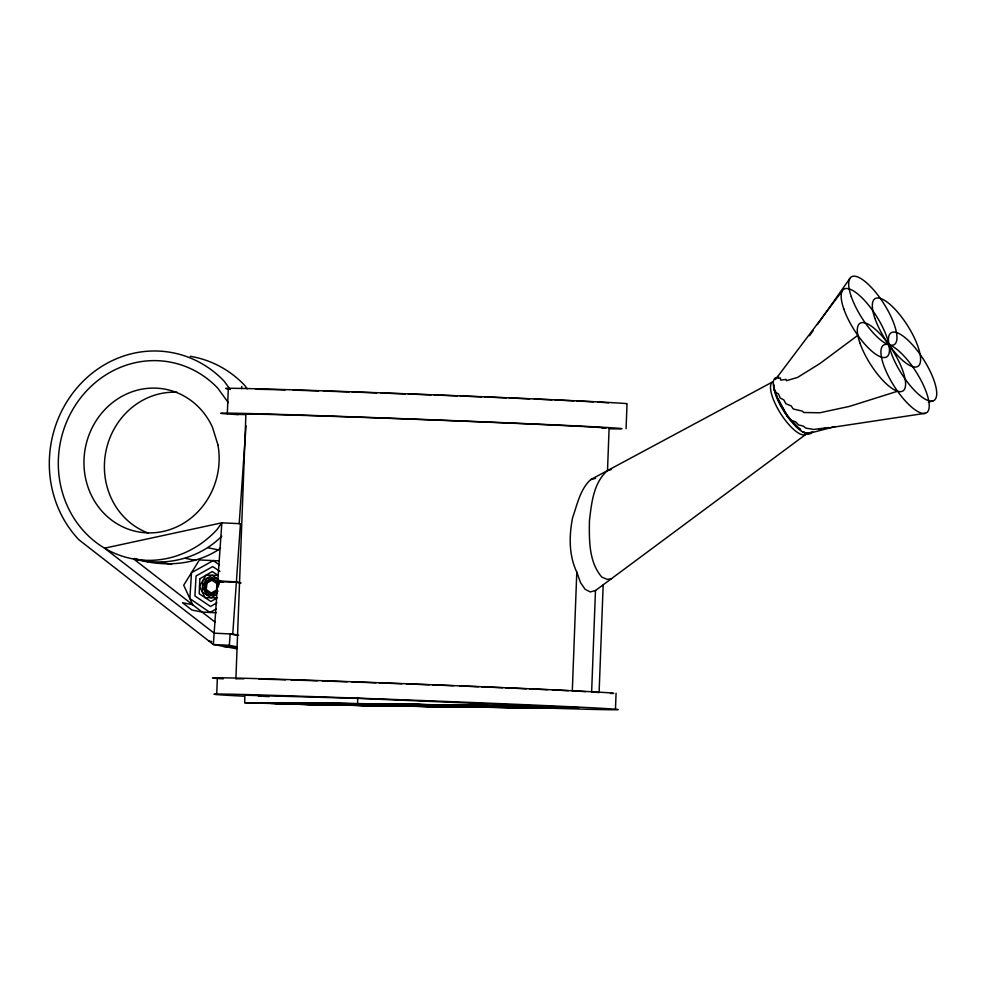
<?xml version="1.0" encoding="UTF-8"?>
<svg xmlns="http://www.w3.org/2000/svg" width="986" height="986" viewBox="0 0 986 986"><rect width="100%" height="100%" fill="white"/><g stroke="black" fill="none" stroke-linecap="round" stroke-linejoin="round"><path stroke-width="1.48" d="M572.718 708.108L311.083 704.682L244.713 702.71L244.824 695.204M244.713 702.71L357.61 703.56L357.696 697.546M216.723 694.464L217.327 678.331M227.335 413.787L228.284 388.767M235.888 678.972L245.896 414.428A181.806 1.467 2.2 0 1 450.232 420.665A181.806 1.467 2.2 0 1 602.199 428.257M576.798 572.126L580.532 582.652L585.117 589.308L590.294 591.957L595.556 590.478L805.919 434.333A31.059 10.156 57.6 0 1 780.739 413.726A31.059 10.156 57.6 0 1 772.531 381.952L590.688 479.615C580.064 489.376 577.241 504.61 572.595 517.687C569.033 535.731 568.737 555.204 576.798 572.126L572.311 690.89L585.696 691.642M595.482 590.454L591.637 691.975A181.806 1.467 2.2 0 1 599.106 692.628L603.173 584.969M607.487 471.148L609.114 428.084M615.461 709.341L616.077 693.207M626.085 428.651L627.034 403.644A199.948 1.602 2.2 0 0 407.206 393.833A199.948 1.602 2.2 0 0 229.8 388.94M218.522 585.438L218.682 582.603L216.538 578.19L207.467 577.993L202.537 586.313L206.69 594.841L215.761 595.039L217.29 592.45M218.682 582.603L212.076 578.141L204.965 582.147L204.533 590.626L211.14 595.088L218.054 591.156M241.595 388.607L241.743 386.413M236.665 646.767L229.356 645.3L230.157 633.949L237.453 635.415M239.191 523.677L246.032 425.841M238.587 635.255L232.745 634.084L236.357 582.332L218.017 581.42L219.077 583.712L217.413 586.399M240.769 582.726L236.393 581.851L240.448 523.739L221.85 522.814L104.59 548.179L214.147 633.16L232.745 634.084M218.448 586.855L215.478 580.335L212.064 580.212L206.641 583.133L206.222 589.345M206.678 583.145L206.21 589.542L211.14 593.017L216.538 590.084L217.006 583.687L212.039 580.212M777.942 377.318L778.484 376.159L777.227 377.12L778.422 376.442L777.929 378.291L780.382 377.909L780.555 380.091L786.052 379.425L786.409 380.707L797.6 377.404L820.056 363.452L857.82 335.326M567.985 707.541L567.85 707.763A145.213 0.85 0.8 0 1 479.073 707.122M216.55 589.887L214.591 593.042L207.75 592.697L204.743 586.177L208.638 580.002L212.064 580.212M809.555 335.733L813.068 330.754M817.443 324.53L849.883 278.459M775.44 379.499L842.377 290.759M134.453 558.446C164.687 567.579 199.406 558.618 221.739 536.236M137.264 559.617C164.502 566.851 194.032 565.286 218.276 549.843L220.556 547.908M215.761 595.039L211.09 597.75L202.278 591.933L202.796 580.705L212.126 575.282L218.744 579.645M216.92 602.853L210.511 606.489L194.932 595.975L196.041 576.009L212.717 566.556L219.903 571.399M216.378 608.892L209.981 612.454L189.867 598.613L191.494 572.693L213.235 560.59L219.521 564.916M812.784 431.991L806.326 433.322L802.949 431.646A30.048 9.823 57.6 0 0 811.983 432.213M897.568 391.232L849.464 406.392L819.797 412.789L803.615 412.493L802.579 411.174L793.188 408.98L791.179 405.887L785.867 403.742L783.808 399.872L780.197 397.999L778.546 393.993L775.822 392.453L774.047 388.41L773.727 384.404M611.295 469.558L607.401 470.642C593.325 482.992 591.501 503.476 589.418 520.965C589.197 539.958 588.691 561.934 601.867 577.13L607.339 579.374L611.456 578.671M806.326 433.322L808.668 433.47L835.278 426.507M928.381 402.152L932.818 400.994A40.056 13.089 57.6 0 0 913.899 346.406A40.056 13.089 57.6 0 0 891.048 352.507A40.056 13.089 57.6 0 0 932.818 400.994M590.688 479.615L595.618 478.358M828.61 427.554L813.783 429.452L805.858 428.097L803.294 426.063L798.598 424.954L795.69 421.922L791.61 420.418L787.296 416.043L777.855 398.356M819.12 429.329L925.312 413.294A40.056 13.089 57.6 0 0 906.393 358.694A40.056 13.089 57.6 0 0 883.542 364.808A40.056 13.089 57.6 0 0 925.312 413.294M330.889 704.029L328.979 704.152L333.539 704.361M335.795 704.115L333.983 704.226L367.112 705.052M512.153 706.937L513.965 706.826L495.28 706.309M375.284 704.571L364.364 704.768L413.048 705.73M472.664 706.481L483.571 706.272L434.888 705.323M343.609 704.09L323.987 704.078L328.782 704.3M499.865 706.863L508.961 706.752L504.881 706.568M334.685 703.942L377.515 704.423M360.63 704.25L338.987 704.287L343.066 704.485M487.306 706.789L518.956 706.9L514.396 706.691M349.463 704.029L372.042 704.287M470.433 706.629L523.96 706.974L480.823 705.988M478.629 706.826L498.485 707.011M369.306 704.226L397.555 704.657M450.392 706.383L473.169 706.691M453.498 706.481L483.017 706.925A108.164 0.629 0.8 0 0 526.783 706.851L514.593 706.518A108.164 0.629 0.8 0 0 390.394 704.423L354.442 703.856A130.189 0.764 0.8 0 0 299.682 703.905L313.93 704.3A130.189 0.764 0.8 0 0 462.656 706.814M563.154 707.245A150.217 0.875 0.8 0 0 405.468 704.374L358.867 703.868A135.193 0.789 0.8 0 0 292.694 703.77L305.5 704.152A135.193 0.789 0.8 0 0 456.198 706.765M428.553 706.087L481.513 706.987A120.169 0.703 0.8 0 0 540.759 707.085L529.457 706.74A120.169 0.703 0.8 0 0 395.694 704.423M367.519 703.881A150.217 0.875 0.8 0 0 274.921 703.425L284.781 703.794A150.217 0.875 0.8 0 0 442.48 706.666L489.081 707.172A135.193 0.789 0.8 0 0 555.254 707.27L542.436 706.888A135.193 0.789 0.8 0 0 391.738 704.275M444.649 705.261L374.236 704.177A115.165 0.678 0.8 0 0 310.775 703.967L320.105 704.275A115.165 0.678 0.8 0 0 445.117 706.494M404.334 705.779L429.095 706.149M403.299 705.791L429.354 706.186M357.61 703.56L579.102 707.615M443.614 705.273L507.864 706.444M378.649 705.372L406.392 705.754M462.496 705.643L487.515 706.05M357.08 704.965L385.44 705.397M340.071 704.596L363.772 705.027M344.274 704.645L321.153 704.201A108.164 0.629 0.8 0 1 364.931 704.115M244.824 695.216L357.684 698.347L572.767 707.43L540.427 707.467M576.095 707.591L562.957 707.172A155.221 0.912 0.8 0 0 393.217 704.177L354.898 703.696A155.221 0.912 0.8 0 0 271.84 703.449L284.979 703.868A155.221 0.912 0.8 0 0 454.719 706.863L493.049 707.356A155.221 0.912 0.8 0 0 571.091 707.985M232.289 414.169L245.354 414.625M218.867 560.849L199.394 559.949L183.704 585.228L192.689 604.751L182.472 602.705L191.913 610.038L202.142 612.084L216.144 612.737M236.393 581.851L217.795 580.927L223.637 582.097M229.356 645.3L213.358 644.511L78.942 539.798A109.816 101.94 -78.7 0 1 79.558 384.971A109.816 101.94 -78.7 0 1 224.167 381.188L230.219 389.519M223.576 646.557L236.665 647.198M236.702 648.751L213.358 644.511L221.85 522.814L217.216 529.371A100.141 92.967 -78.7 0 1 85.338 532.822A100.141 92.967 -78.7 0 1 85.893 391.615A100.141 92.967 -78.7 0 1 217.77 388.176L228.321 402.682M238.279 414.625L237.503 414.576A199.948 1.602 2.2 0 1 435.097 419.925A199.948 1.602 2.2 0 1 609.866 428.787M258.394 696.005L268.944 696.621M208.058 547.797L218.276 549.843M185.528 558.359L195.746 560.405M161.384 562.39L171.601 564.436M236.357 582.332L240.744 583.207M218.017 581.42L222.405 582.295M208.773 640.962L211.694 641.541M144.671 560.492L147.481 561.663M133.48 558.84L215.355 622.339M797.391 426.95L787.296 416.043M799.128 428.343L800.003 429.033M800.731 429.871L793.779 423.191M247.203 388.854L244.602 385.279A109.816 101.94 -78.7 0 0 190.199 356.303M782.921 408.229L784.338 410.422M777.905 399.281L779.396 402.066M780.801 404.716L781.491 406.035M775.772 394.092L777.375 397.974M774.047 388.41L775.242 392.798A30.048 9.823 57.6 0 1 776.216 377.626M808.668 433.47A30.048 9.823 57.6 0 1 783.611 410.349M236.8 678.812A181.806 1.467 2.2 0 1 243.924 678.799M258.948 679.095A181.806 1.467 2.2 0 1 285.595 679.81M291.141 679.97A181.806 1.467 2.2 0 1 317.455 680.796M322.422 680.956A181.806 1.467 2.2 0 1 347.232 681.794M351.817 681.955A181.806 1.467 2.2 0 1 376.06 682.805M379.068 682.916A181.806 1.467 2.2 0 1 401.906 683.754M406.491 683.927A181.806 1.467 2.2 0 1 429.403 684.789M432.472 684.913A181.806 1.467 2.2 0 1 453.794 685.738M459.747 685.973A181.806 1.467 2.2 0 1 478.58 686.737M481.673 686.86A181.806 1.467 2.2 0 1 502.601 687.723M505.682 687.858A181.806 1.467 2.2 0 1 526.45 688.758M529.494 688.881A181.806 1.467 2.2 0 1 547.476 689.695M552.357 689.917A181.806 1.467 2.2 0 1 568.491 690.693M480.428 707.172A150.217 0.875 0.8 0 0 562.303 707.911L573.026 707.615L558.298 707.184A145.213 0.85 0.8 0 0 405.505 704.411M790.834 420.566A30.048 9.823 57.6 0 1 773.702 385.427M442.431 706.642A145.213 0.85 0.8 0 1 289.637 703.856L279.962 703.499A145.213 0.85 0.8 0 1 368.863 703.918M148.294 533.093A72.594 67.393 -78.7 0 1 105.97 451.07A72.594 67.393 -78.7 0 1 177.049 392.268M457.541 706.617A108.164 0.629 0.8 0 1 333.354 704.522M478.235 707.085A140.197 0.813 0.8 0 0 562.87 707.467L553.232 707.122A140.197 0.813 0.8 0 0 405.012 704.435M442.936 706.617A140.197 0.813 0.8 0 1 294.715 703.93L285.077 703.585A140.197 0.813 0.8 0 1 369.701 703.967M385.292 704.226A130.189 0.764 0.8 0 1 534.018 706.74M544.149 707.098A125.185 0.727 0.8 0 1 488.859 707.11M359.089 703.942A125.185 0.727 0.8 0 0 303.787 703.955L316.937 704.324A125.185 0.727 0.8 0 0 458.946 706.74L493.505 707.196A130.189 0.764 0.8 0 0 548.265 707.135L531.01 706.728A125.185 0.727 0.8 0 0 389.002 704.3M452.254 706.617A120.169 0.703 0.8 0 1 318.49 704.3L307.188 703.967A120.169 0.703 0.8 0 1 366.435 704.053M473.699 706.863A115.165 0.678 0.8 0 0 537.16 707.073L527.83 706.765A115.165 0.678 0.8 0 0 402.818 704.546M256.101 389.26A181.806 1.467 2.2 0 1 285.151 389.914M293.187 390.148A181.806 1.467 2.2 0 1 318.688 390.924M323.494 391.072A181.806 1.467 2.2 0 1 349.167 391.923M352.15 392.021A181.806 1.467 2.2 0 1 376.689 392.872M381.077 393.032A181.806 1.467 2.2 0 1 405.209 393.907M408.266 394.018A181.806 1.467 2.2 0 1 431.141 394.881M434.21 394.992A181.806 1.467 2.2 0 1 457.208 395.879M460.228 396.002A181.806 1.467 2.2 0 1 481.723 396.853M484.853 396.976A181.806 1.467 2.2 0 1 506.262 397.851M509.207 397.974A181.806 1.467 2.2 0 1 529.605 398.849M534.326 399.047A181.806 1.467 2.2 0 1 552.012 399.835M555.081 399.971A181.806 1.467 2.2 0 1 573.938 400.858M576.748 400.994A181.806 1.467 2.2 0 1 593.584 401.869M597.886 402.115A181.806 1.467 2.2 0 1 608.547 402.855M223.243 678.849A199.948 1.602 2.2 0 1 415.833 684.124A199.948 1.602 2.2 0 1 610.593 693.491M244.392 696.227A199.948 1.602 2.2 0 1 310.96 696.56A199.948 1.602 2.2 0 1 584.143 707.381A199.948 1.602 2.2 0 1 527.066 707.43M792.115 421.453A31.059 10.156 57.6 0 1 790.156 419.099M789.207 417.867A31.059 10.156 57.6 0 1 784.597 411.285M782.49 407.81A31.059 10.156 57.6 0 1 777.942 398.775M777.387 397.444A31.059 10.156 57.6 0 1 775.279 391.134M199.862 578.757L199.172 593.745L210.918 601.497L217.142 597.886L205.051 597.615L199.517 586.251L206.074 575.146L218.177 575.417L212.298 571.535L199.862 578.757M357.782 704.238L345.248 704.534L502.7 706.506L357.782 704.238M398.788 704.743L351.78 704.386L496.168 706.666L398.788 704.743M217.98 445.006L212.458 427.221A72.594 67.393 -78.7 0 0 99.229 416.277A72.594 67.393 -78.7 0 0 134.872 531.146A72.594 67.393 -78.7 0 0 217.98 445.006M874.927 318.404A40.056 13.089 57.6 0 0 916.684 366.891A40.056 13.089 57.6 0 0 897.778 312.303A40.056 13.089 57.6 0 0 874.927 318.404M859.915 343.005A40.056 13.089 57.6 0 0 901.672 391.491A40.056 13.089 57.6 0 0 882.753 336.892A40.056 13.089 57.6 0 0 859.915 343.005M843.782 308.901A40.056 13.089 57.6 0 0 885.551 357.388A40.056 13.089 57.6 0 0 866.632 302.801A40.056 13.089 57.6 0 0 843.782 308.901M851.288 296.601A40.056 13.089 57.6 0 0 893.057 345.088A40.056 13.089 57.6 0 0 874.138 290.5A40.056 13.089 57.6 0 0 851.288 296.601"/></g></svg>
